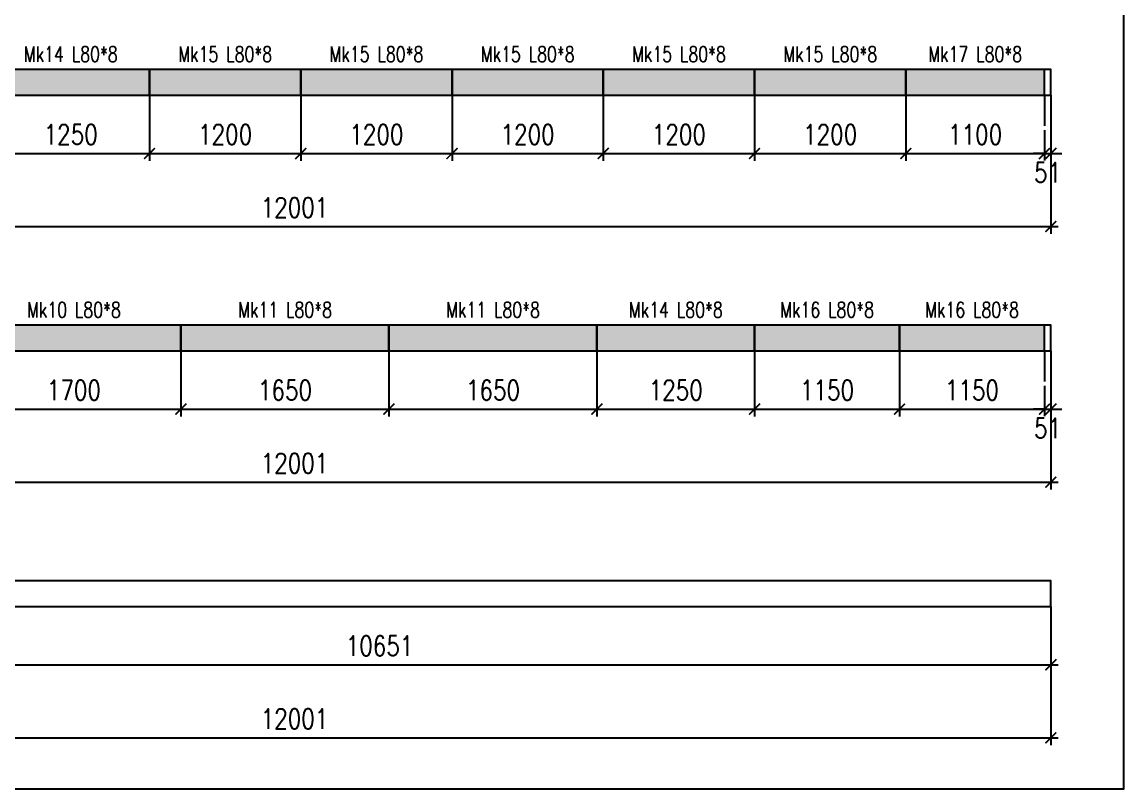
# Model space of a CAD drawing. Header units: millimetres. Extents: x -56 to 421004, y -1 to 91234.
# Drawn here: x 272954 to 281696, y 66279 to 72367 of the extents above; entities that cross this region are included whole.
import ezdxf
from ezdxf.enums import TextEntityAlignment as Align

# ---------------------------------------------------------------- set-up
doc = ezdxf.new("R2010")
doc.units = ezdxf.units.MM
doc.styles.add('EasyCutStyle', font='romans.shx', dxfattribs={"width": 0.8})
doc.styles.add('EasyCutStyleOptimezeBars', font='Romans.shx', dxfattribs={"width": 0.8})
doc.dimstyles.new('EasyCutDimOptimezeBars', dxfattribs={"dimscale": 57.971, "dimtxt": 2.7, "dimasz": 1.5, "dimexe": 1, "dimexo": 0, "dimgap": 1.25, "dimtad": 1, "dimdec": 1, "dimrnd": 0.5, "dimzin": 12, "dimdsep": 46, "dimtxsty": 'EasyCutStyleOptimezeBars', "dimblk": 'ARCHTICK', "dimblk1": 'ARCHTICK', "dimblk2": 'ARCHTICK', "dimcen": 1, "dimdle": 1, "dimclrd": 1, "dimclre": 1, "dimclrt": 3, "dimadec": 3, "dimazin": 0, "dimtfac": 1, "dimtdec": 1, "dimtix": 1, "dimtmove": 0, "dimatfit": 3, "dimfxl": 1, "dimtfill": 1, "dimtolj": 1, "dimtzin": 0, "dimarcsym": 0})

# ---------------------------------------------------------------- blocks, each defined once
blk = doc.blocks.new('_ArchTick')
at = {"color": 0, "linetype": 'ByBlock', "const_width": 0.15}
blk.add_lwpolyline([(-0.5, -0.5), (0.5, 0.5)], dxfattribs=at)
blk = doc.blocks.new('*D1582')
at = {"color": 1, "lineweight": -2}
for p, q in [((272715, 71787.1), (272715, 71265.3)), ((273965, 71787.1), (273965, 71265.3)), ((272657.1, 71323.3), (274023, 71323.3))]:
    blk.add_line(p, q, dxfattribs=at)
at = {"layer": 'Defpoints', "color": 0}
for p in [(272715, 71787.1), (273965, 71787.1), (273965, 71323.3)]:
    blk.add_point(p, dxfattribs=at)
at = {"color": 1, "lineweight": -2, "xscale": 86.9637, "yscale": 86.9637, "zscale": 86.9637, "rotation": 180}
blk.add_blockref('_ArchTick', (272715, 71323.3), dxfattribs=at)
at = {"color": 1, "lineweight": -2, "xscale": 86.9637, "yscale": 86.9637, "zscale": 86.9637}
blk.add_blockref('_ArchTick', (273965, 71323.3), dxfattribs=at)
at = {"color": 3, "insert": (273340, 71474), "char_height": 156.53, "attachment_point": 5, "style": 'EasyCutStyleOptimezeBars', "bg_fill": 3, "box_fill_scale": 1.1, "bg_fill_color": 256, "bg_fill_true_color": 13158600, "bg_fill_transparency": 500100}
blk.add_mtext('\\A1;1250', dxfattribs=at)
blk = doc.blocks.new('*D1583')
at = {"color": 1, "lineweight": -2}
for p, q in [((273965, 71787.1), (273965, 71265.3)), ((275165, 71787.1), (275165, 71265.3)), ((273907.1, 71323.3), (275223, 71323.3))]:
    blk.add_line(p, q, dxfattribs=at)
at = {"layer": 'Defpoints', "color": 0}
for p in [(273965, 71787.1), (275165, 71787.1), (275165, 71323.3)]:
    blk.add_point(p, dxfattribs=at)
at = {"color": 1, "lineweight": -2, "xscale": 86.9637, "yscale": 86.9637, "zscale": 86.9637, "rotation": 180}
blk.add_blockref('_ArchTick', (273965, 71323.3), dxfattribs=at)
at = {"color": 1, "lineweight": -2, "xscale": 86.9637, "yscale": 86.9637, "zscale": 86.9637}
blk.add_blockref('_ArchTick', (275165, 71323.3), dxfattribs=at)
at = {"color": 3, "insert": (274565, 71474), "char_height": 156.53, "attachment_point": 5, "style": 'EasyCutStyleOptimezeBars', "bg_fill": 3, "box_fill_scale": 1.1, "bg_fill_color": 256, "bg_fill_true_color": 13158600, "bg_fill_transparency": 13806696}
blk.add_mtext('\\A1;1200', dxfattribs=at)
blk = doc.blocks.new('*D1584')
at = {"color": 1, "lineweight": -2}
for p, q in [((275165, 71787.1), (275165, 71265.3)), ((276365, 71787.1), (276365, 71265.3)), ((275107.1, 71323.3), (276423, 71323.3))]:
    blk.add_line(p, q, dxfattribs=at)
at = {"layer": 'Defpoints', "color": 0}
for p in [(275165, 71787.1), (276365, 71787.1), (276365, 71323.3)]:
    blk.add_point(p, dxfattribs=at)
at = {"color": 1, "lineweight": -2, "xscale": 86.9637, "yscale": 86.9637, "zscale": 86.9637, "rotation": 180}
blk.add_blockref('_ArchTick', (275165, 71323.3), dxfattribs=at)
at = {"color": 1, "lineweight": -2, "xscale": 86.9637, "yscale": 86.9637, "zscale": 86.9637}
blk.add_blockref('_ArchTick', (276365, 71323.3), dxfattribs=at)
at = {"color": 3, "insert": (275765, 71474), "char_height": 156.53, "attachment_point": 5, "style": 'EasyCutStyleOptimezeBars', "bg_fill": 3, "box_fill_scale": 1.1, "bg_fill_color": 256, "bg_fill_true_color": 13158600, "bg_fill_transparency": 5181968}
blk.add_mtext('\\A1;1200', dxfattribs=at)
blk = doc.blocks.new('*D1585')
at = {"color": 1, "lineweight": -2}
for p, q in [((276365, 71787.1), (276365, 71265.3)), ((277565, 71787.1), (277565, 71265.3)), ((276307.1, 71323.3), (277623, 71323.3))]:
    blk.add_line(p, q, dxfattribs=at)
at = {"layer": 'Defpoints', "color": 0}
for p in [(276365, 71787.1), (277565, 71787.1), (277565, 71323.3)]:
    blk.add_point(p, dxfattribs=at)
at = {"color": 1, "lineweight": -2, "xscale": 86.9637, "yscale": 86.9637, "zscale": 86.9637, "rotation": 180}
blk.add_blockref('_ArchTick', (276365, 71323.3), dxfattribs=at)
at = {"color": 1, "lineweight": -2, "xscale": 86.9637, "yscale": 86.9637, "zscale": 86.9637}
blk.add_blockref('_ArchTick', (277565, 71323.3), dxfattribs=at)
at = {"color": 3, "insert": (276965, 71474), "char_height": 156.53, "attachment_point": 5, "style": 'EasyCutStyleOptimezeBars', "bg_fill": 3, "box_fill_scale": 1.1, "bg_fill_color": 256, "bg_fill_true_color": 13158600, "bg_fill_transparency": 5190496}
blk.add_mtext('\\A1;1200', dxfattribs=at)
blk = doc.blocks.new('*D1586')
at = {"color": 1, "lineweight": -2}
for p, q in [((277565, 71787.1), (277565, 71265.3)), ((278765, 71787.1), (278765, 71265.3)), ((277507.1, 71323.3), (278823, 71323.3))]:
    blk.add_line(p, q, dxfattribs=at)
at = {"layer": 'Defpoints', "color": 0}
for p in [(277565, 71787.1), (278765, 71787.1), (278765, 71323.3)]:
    blk.add_point(p, dxfattribs=at)
at = {"color": 1, "lineweight": -2, "xscale": 86.9637, "yscale": 86.9637, "zscale": 86.9637, "rotation": 180}
blk.add_blockref('_ArchTick', (277565, 71323.3), dxfattribs=at)
at = {"color": 1, "lineweight": -2, "xscale": 86.9637, "yscale": 86.9637, "zscale": 86.9637}
blk.add_blockref('_ArchTick', (278765, 71323.3), dxfattribs=at)
at = {"color": 3, "insert": (278165, 71474), "char_height": 156.53, "attachment_point": 5, "style": 'EasyCutStyleOptimezeBars', "bg_fill": 3, "box_fill_scale": 1.1, "bg_fill_color": 256, "bg_fill_true_color": 13158600, "bg_fill_transparency": 5199024}
blk.add_mtext('\\A1;1200', dxfattribs=at)
blk = doc.blocks.new('*D1587')
at = {"color": 1, "lineweight": -2}
for p, q in [((278765, 71787.1), (278765, 71265.3)), ((279965, 71787.1), (279965, 71265.3)), ((278707.1, 71323.3), (280023, 71323.3))]:
    blk.add_line(p, q, dxfattribs=at)
at = {"layer": 'Defpoints', "color": 0}
for p in [(278765, 71787.1), (279965, 71787.1), (279965, 71323.3)]:
    blk.add_point(p, dxfattribs=at)
at = {"color": 1, "lineweight": -2, "xscale": 86.9637, "yscale": 86.9637, "zscale": 86.9637, "rotation": 180}
blk.add_blockref('_ArchTick', (278765, 71323.3), dxfattribs=at)
at = {"color": 1, "lineweight": -2, "xscale": 86.9637, "yscale": 86.9637, "zscale": 86.9637}
blk.add_blockref('_ArchTick', (279965, 71323.3), dxfattribs=at)
at = {"color": 3, "insert": (279365, 71474), "char_height": 156.53, "attachment_point": 5, "style": 'EasyCutStyleOptimezeBars', "bg_fill": 3, "box_fill_scale": 1.1, "bg_fill_color": 256, "bg_fill_true_color": 13158600, "bg_fill_transparency": 13848840}
blk.add_mtext('\\A1;1200', dxfattribs=at)
blk = doc.blocks.new('*D1588')
at = {"color": 1, "lineweight": -2}
for p, q in [((279965, 71787.1), (279965, 71265.3)), ((281065, 71787.1), (281065, 71265.3)), ((279907.1, 71323.3), (281123, 71323.3))]:
    blk.add_line(p, q, dxfattribs=at)
at = {"layer": 'Defpoints', "color": 0}
for p in [(279965, 71787.1), (281065, 71787.1), (281065, 71323.3)]:
    blk.add_point(p, dxfattribs=at)
at = {"color": 1, "lineweight": -2, "xscale": 86.9637, "yscale": 86.9637, "zscale": 86.9637, "rotation": 180}
blk.add_blockref('_ArchTick', (279965, 71323.3), dxfattribs=at)
at = {"color": 1, "lineweight": -2, "xscale": 86.9637, "yscale": 86.9637, "zscale": 86.9637}
blk.add_blockref('_ArchTick', (281065, 71323.3), dxfattribs=at)
at = {"color": 3, "insert": (280515, 71474), "char_height": 156.53, "attachment_point": 5, "style": 'EasyCutStyleOptimezeBars', "bg_fill": 3, "box_fill_scale": 1.1, "bg_fill_color": 256, "bg_fill_true_color": 13158600, "bg_fill_transparency": 5214816}
blk.add_mtext('\\A1;1100', dxfattribs=at)
blk = doc.blocks.new('*D1589')
at = {"color": 1, "lineweight": -2}
for p, q in [((281065, 71787.1), (281065, 71265.3)), ((281116, 71787.1), (281116, 71265.3)), ((281065, 71323.3), (280978.1, 71323.3)), ((281065, 71323.3), (281116, 71323.3)), ((281116, 71323.3), (281203, 71323.3))]:
    blk.add_line(p, q, dxfattribs=at)
at = {"layer": 'Defpoints', "color": 0}
for p in [(281065, 71787.1), (281116, 71787.1), (281116, 71323.3)]:
    blk.add_point(p, dxfattribs=at)
at = {"color": 1, "lineweight": -2, "xscale": 86.9637, "yscale": 86.9637, "zscale": 86.9637}
blk.add_blockref('_ArchTick', (281065, 71323.3), dxfattribs=at)
at = {"color": 1, "lineweight": -2, "xscale": 86.9637, "yscale": 86.9637, "zscale": 86.9637, "rotation": 180}
blk.add_blockref('_ArchTick', (281116, 71323.3), dxfattribs=at)
at = {"color": 3, "char_height": 156.53, "attachment_point": 5, "style": 'EasyCutStyleOptimezeBars', "bg_fill": 3, "box_fill_scale": 1.1, "bg_fill_color": 256, "bg_fill_true_color": 13158600}
for s, insert, bg_fill_transparency in [('\\A1;', (281090.5, 71526.2), 5223472), ('\\A1;51', (281090.5, 71172.5), 0)]:
    blk.add_mtext(s, dxfattribs=dict(at, insert=insert, bg_fill_transparency=bg_fill_transparency))
blk = doc.blocks.new('*D1590')
at = {"color": 1, "lineweight": -2}
for p, q in [((269115, 71787.1), (269115, 70685.5)), ((281116, 71787.1), (281116, 70685.5)), ((269057.1, 70743.5), (281174, 70743.5))]:
    blk.add_line(p, q, dxfattribs=at)
at = {"layer": 'Defpoints', "color": 0}
for p in [(269115, 71787.1), (281116, 71787.1), (281116, 70743.5)]:
    blk.add_point(p, dxfattribs=at)
at = {"color": 1, "lineweight": -2, "xscale": 86.9637, "yscale": 86.9637, "zscale": 86.9637, "rotation": 180}
blk.add_blockref('_ArchTick', (269115, 70743.5), dxfattribs=at)
at = {"color": 1, "lineweight": -2, "xscale": 86.9637, "yscale": 86.9637, "zscale": 86.9637}
blk.add_blockref('_ArchTick', (281116, 70743.5), dxfattribs=at)
at = {"color": 3, "insert": (275115.5, 70894.2), "char_height": 156.53, "attachment_point": 5, "style": 'EasyCutStyleOptimezeBars', "bg_fill": 3, "box_fill_scale": 1.1, "bg_fill_color": 256, "bg_fill_true_color": 13158600, "bg_fill_transparency": 4837208}
blk.add_mtext('\\A1;12001', dxfattribs=at)
blk = doc.blocks.new('*D1593')
at = {"color": 1, "lineweight": -2}
for p, q in [((272515, 69757.9), (272515, 69236.1)), ((274215, 69757.9), (274215, 69236.1)), ((272457.1, 69294.1), (274273, 69294.1))]:
    blk.add_line(p, q, dxfattribs=at)
at = {"layer": 'Defpoints', "color": 0}
for p in [(272515, 69757.9), (274215, 69757.9), (274215, 69294.1)]:
    blk.add_point(p, dxfattribs=at)
at = {"color": 1, "lineweight": -2, "xscale": 86.9637, "yscale": 86.9637, "zscale": 86.9637, "rotation": 180}
blk.add_blockref('_ArchTick', (272515, 69294.1), dxfattribs=at)
at = {"color": 1, "lineweight": -2, "xscale": 86.9637, "yscale": 86.9637, "zscale": 86.9637}
blk.add_blockref('_ArchTick', (274215, 69294.1), dxfattribs=at)
at = {"color": 3, "insert": (273365, 69444.8), "char_height": 156.53, "attachment_point": 5, "style": 'EasyCutStyleOptimezeBars', "bg_fill": 3, "box_fill_scale": 1.1, "bg_fill_color": 256, "bg_fill_true_color": 13158600, "bg_fill_transparency": 14050456}
blk.add_mtext('\\A1;1700', dxfattribs=at)
blk = doc.blocks.new('*D1594')
at = {"color": 1, "lineweight": -2}
for p, q in [((274215, 69757.9), (274215, 69236.1)), ((275865, 69757.9), (275865, 69236.1)), ((274157.1, 69294.1), (275923, 69294.1))]:
    blk.add_line(p, q, dxfattribs=at)
at = {"layer": 'Defpoints', "color": 0}
for p in [(274215, 69757.9), (275865, 69757.9), (275865, 69294.1)]:
    blk.add_point(p, dxfattribs=at)
at = {"color": 1, "lineweight": -2, "xscale": 86.9637, "yscale": 86.9637, "zscale": 86.9637, "rotation": 180}
blk.add_blockref('_ArchTick', (274215, 69294.1), dxfattribs=at)
at = {"color": 1, "lineweight": -2, "xscale": 86.9637, "yscale": 86.9637, "zscale": 86.9637}
blk.add_blockref('_ArchTick', (275865, 69294.1), dxfattribs=at)
at = {"color": 3, "insert": (275040, 69444.8), "char_height": 156.53, "attachment_point": 5, "style": 'EasyCutStyleOptimezeBars', "bg_fill": 3, "box_fill_scale": 1.1, "bg_fill_color": 256, "bg_fill_true_color": 13158600, "bg_fill_transparency": 11080224}
blk.add_mtext('\\A1;1650', dxfattribs=at)
blk = doc.blocks.new('*D1595')
at = {"color": 1, "lineweight": -2}
for p, q in [((275865, 69757.9), (275865, 69236.1)), ((277515, 69757.9), (277515, 69236.1)), ((275807.1, 69294.1), (277573, 69294.1))]:
    blk.add_line(p, q, dxfattribs=at)
at = {"layer": 'Defpoints', "color": 0}
for p in [(275865, 69757.9), (277515, 69757.9), (277515, 69294.1)]:
    blk.add_point(p, dxfattribs=at)
at = {"color": 1, "lineweight": -2, "xscale": 86.9637, "yscale": 86.9637, "zscale": 86.9637, "rotation": 180}
blk.add_blockref('_ArchTick', (275865, 69294.1), dxfattribs=at)
at = {"color": 1, "lineweight": -2, "xscale": 86.9637, "yscale": 86.9637, "zscale": 86.9637}
blk.add_blockref('_ArchTick', (277515, 69294.1), dxfattribs=at)
at = {"color": 3, "insert": (276690, 69444.8), "char_height": 156.53, "attachment_point": 5, "style": 'EasyCutStyleOptimezeBars', "bg_fill": 3, "box_fill_scale": 1.1, "bg_fill_color": 256, "bg_fill_true_color": 13158600, "bg_fill_transparency": 11088188}
blk.add_mtext('\\A1;1650', dxfattribs=at)
blk = doc.blocks.new('*D1596')
at = {"color": 1, "lineweight": -2}
for p, q in [((277515, 69757.9), (277515, 69236.1)), ((278765, 69757.9), (278765, 69236.1)), ((277457.1, 69294.1), (278823, 69294.1))]:
    blk.add_line(p, q, dxfattribs=at)
at = {"layer": 'Defpoints', "color": 0}
for p in [(277515, 69757.9), (278765, 69757.9), (278765, 69294.1)]:
    blk.add_point(p, dxfattribs=at)
at = {"color": 1, "lineweight": -2, "xscale": 86.9637, "yscale": 86.9637, "zscale": 86.9637, "rotation": 180}
blk.add_blockref('_ArchTick', (277515, 69294.1), dxfattribs=at)
at = {"color": 1, "lineweight": -2, "xscale": 86.9637, "yscale": 86.9637, "zscale": 86.9637}
blk.add_blockref('_ArchTick', (278765, 69294.1), dxfattribs=at)
at = {"color": 3, "insert": (278140, 69444.8), "char_height": 156.53, "attachment_point": 5, "style": 'EasyCutStyleOptimezeBars', "bg_fill": 3, "box_fill_scale": 1.1, "bg_fill_color": 256, "bg_fill_true_color": 13158600, "bg_fill_transparency": 4837208}
blk.add_mtext('\\A1;1250', dxfattribs=at)
blk = doc.blocks.new('*D1597')
at = {"color": 1, "lineweight": -2}
for p, q in [((278765, 69757.9), (278765, 69236.1)), ((279915, 69757.9), (279915, 69236.1)), ((278707.1, 69294.1), (279973, 69294.1))]:
    blk.add_line(p, q, dxfattribs=at)
at = {"layer": 'Defpoints', "color": 0}
for p in [(278765, 69757.9), (279915, 69757.9), (279915, 69294.1)]:
    blk.add_point(p, dxfattribs=at)
at = {"color": 1, "lineweight": -2, "xscale": 86.9637, "yscale": 86.9637, "zscale": 86.9637, "rotation": 180}
blk.add_blockref('_ArchTick', (278765, 69294.1), dxfattribs=at)
at = {"color": 1, "lineweight": -2, "xscale": 86.9637, "yscale": 86.9637, "zscale": 86.9637}
blk.add_blockref('_ArchTick', (279915, 69294.1), dxfattribs=at)
at = {"color": 3, "insert": (279340, 69444.8), "char_height": 156.53, "attachment_point": 5, "style": 'EasyCutStyleOptimezeBars', "bg_fill": 3, "box_fill_scale": 1.1, "bg_fill_color": 256, "bg_fill_true_color": 13158600, "bg_fill_transparency": 14051480}
blk.add_mtext('\\A1;1150', dxfattribs=at)
blk = doc.blocks.new('*D1598')
at = {"color": 1, "lineweight": -2}
for p, q in [((279915, 69757.9), (279915, 69236.1)), ((281065, 69757.9), (281065, 69236.1)), ((279857.1, 69294.1), (281123, 69294.1))]:
    blk.add_line(p, q, dxfattribs=at)
at = {"layer": 'Defpoints', "color": 0}
for p in [(279915, 69757.9), (281065, 69757.9), (281065, 69294.1)]:
    blk.add_point(p, dxfattribs=at)
at = {"color": 1, "lineweight": -2, "xscale": 86.9637, "yscale": 86.9637, "zscale": 86.9637, "rotation": 180}
blk.add_blockref('_ArchTick', (279915, 69294.1), dxfattribs=at)
at = {"color": 1, "lineweight": -2, "xscale": 86.9637, "yscale": 86.9637, "zscale": 86.9637}
blk.add_blockref('_ArchTick', (281065, 69294.1), dxfattribs=at)
at = {"color": 3, "insert": (280490, 69444.8), "char_height": 156.53, "attachment_point": 5, "style": 'EasyCutStyleOptimezeBars', "bg_fill": 3, "box_fill_scale": 1.1, "bg_fill_color": 256, "bg_fill_true_color": 13158600, "bg_fill_transparency": 11113136}
blk.add_mtext('\\A1;1150', dxfattribs=at)
blk = doc.blocks.new('*D1599')
at = {"color": 1, "lineweight": -2}
for p, q in [((281065, 69757.9), (281065, 69236.1)), ((281116, 69757.9), (281116, 69236.1)), ((281065, 69294.1), (280978.1, 69294.1)), ((281065, 69294.1), (281116, 69294.1)), ((281116, 69294.1), (281203, 69294.1))]:
    blk.add_line(p, q, dxfattribs=at)
at = {"layer": 'Defpoints', "color": 0}
for p in [(281065, 69757.9), (281116, 69757.9), (281116, 69294.1)]:
    blk.add_point(p, dxfattribs=at)
at = {"color": 1, "lineweight": -2, "xscale": 86.9637, "yscale": 86.9637, "zscale": 86.9637}
blk.add_blockref('_ArchTick', (281065, 69294.1), dxfattribs=at)
at = {"color": 1, "lineweight": -2, "xscale": 86.9637, "yscale": 86.9637, "zscale": 86.9637, "rotation": 180}
blk.add_blockref('_ArchTick', (281116, 69294.1), dxfattribs=at)
at = {"color": 3, "char_height": 156.53, "attachment_point": 5, "style": 'EasyCutStyleOptimezeBars', "bg_fill": 3, "box_fill_scale": 1.1, "bg_fill_color": 256, "bg_fill_true_color": 13158600}
for s, insert, bg_fill_transparency in [('\\A1;', (281090.5, 69497), 4837207), ('\\A1;51', (281090.5, 69143.4), 0)]:
    blk.add_mtext(s, dxfattribs=dict(at, insert=insert, bg_fill_transparency=bg_fill_transparency))
blk = doc.blocks.new('*D1600')
at = {"color": 1, "lineweight": -2}
for p, q in [((269115, 69757.9), (269115, 68656.4)), ((281116, 69757.9), (281116, 68656.4)), ((269057.1, 68714.4), (281174, 68714.4))]:
    blk.add_line(p, q, dxfattribs=at)
at = {"layer": 'Defpoints', "color": 0}
for p in [(269115, 69757.9), (281116, 69757.9), (281116, 68714.4)]:
    blk.add_point(p, dxfattribs=at)
at = {"color": 1, "lineweight": -2, "xscale": 86.9637, "yscale": 86.9637, "zscale": 86.9637, "rotation": 180}
blk.add_blockref('_ArchTick', (269115, 68714.4), dxfattribs=at)
at = {"color": 1, "lineweight": -2, "xscale": 86.9637, "yscale": 86.9637, "zscale": 86.9637}
blk.add_blockref('_ArchTick', (281116, 68714.4), dxfattribs=at)
at = {"color": 3, "insert": (275115.5, 68865.1), "char_height": 156.53, "attachment_point": 5, "style": 'EasyCutStyleOptimezeBars', "bg_fill": 3, "box_fill_scale": 1.1, "bg_fill_color": 256, "bg_fill_true_color": 13158600, "bg_fill_transparency": 11162588}
blk.add_mtext('\\A1;12001', dxfattribs=at)
blk = doc.blocks.new('*D1602')
at = {"color": 1, "lineweight": -2}
for p, q in [((270465, 67728.8), (270465, 67207)), ((281116, 67728.8), (281116, 67207)), ((270407.1, 67265), (281174, 67265))]:
    blk.add_line(p, q, dxfattribs=at)
at = {"layer": 'Defpoints', "color": 0}
for p in [(270465, 67728.8), (281116, 67728.8), (281116, 67265)]:
    blk.add_point(p, dxfattribs=at)
at = {"color": 1, "lineweight": -2, "xscale": 86.9637, "yscale": 86.9637, "zscale": 86.9637, "rotation": 180}
blk.add_blockref('_ArchTick', (270465, 67265), dxfattribs=at)
at = {"color": 1, "lineweight": -2, "xscale": 86.9637, "yscale": 86.9637, "zscale": 86.9637}
blk.add_blockref('_ArchTick', (281116, 67265), dxfattribs=at)
at = {"color": 3, "insert": (275790.5, 67415.7), "char_height": 156.53, "attachment_point": 5, "style": 'EasyCutStyleOptimezeBars', "bg_fill": 3, "box_fill_scale": 1.1, "bg_fill_color": 256, "bg_fill_true_color": 13158600, "bg_fill_transparency": 11251856}
blk.add_mtext('\\A1;10651', dxfattribs=at)
blk = doc.blocks.new('*D1603')
at = {"color": 1, "lineweight": -2}
for p, q in [((269115, 67728.8), (269115, 66627.2)), ((281116, 67728.8), (281116, 66627.2)), ((269057.1, 66685.2), (281174, 66685.2))]:
    blk.add_line(p, q, dxfattribs=at)
at = {"layer": 'Defpoints', "color": 0}
for p in [(269115, 67728.8), (281116, 67728.8), (281116, 66685.2)]:
    blk.add_point(p, dxfattribs=at)
at = {"color": 1, "lineweight": -2, "xscale": 86.9637, "yscale": 86.9637, "zscale": 86.9637, "rotation": 180}
blk.add_blockref('_ArchTick', (269115, 66685.2), dxfattribs=at)
at = {"color": 1, "lineweight": -2, "xscale": 86.9637, "yscale": 86.9637, "zscale": 86.9637}
blk.add_blockref('_ArchTick', (281116, 66685.2), dxfattribs=at)
at = {"color": 3, "insert": (275115.5, 66835.9), "char_height": 156.53, "attachment_point": 5, "style": 'EasyCutStyleOptimezeBars', "bg_fill": 3, "box_fill_scale": 1.1, "bg_fill_color": 256, "bg_fill_true_color": 13158600, "bg_fill_transparency": 4837208}
blk.add_mtext('\\A1;12001', dxfattribs=at)

msp = doc.modelspace()

# ---------------------------------------------------------------- linework, layer by layer
at = {"color": 5}
msp.add_lwpolyline([(264476.98, 66279.37), (281695.79, 66279.37), (281695.79, 78454.29), (264476.98, 78454.29)], close=True, dxfattribs=at)
at = {"color": 231, "true_color": 0xfd58be}
for points in [[(269115.04, 71787.07), (281116.04, 71787.07), (281116.04, 71989.99), (269115.04, 71989.99)], [(269115.04, 69757.92), (281116.04, 69757.92), (281116.04, 69960.83), (269115.04, 69960.83)], [(269115.04, 67728.77), (281116.04, 67728.77), (281116.04, 67931.68), (269115.04, 67931.68)]]:
    msp.add_lwpolyline(points, close=True, dxfattribs=at)
at = {"color": 7}
for points in [[(272715.04, 71787.07), (273965.04, 71787.07), (273965.04, 71989.99), (272715.04, 71989.99)], [(273965.04, 71787.07), (275165.04, 71787.07), (275165.04, 71989.99), (273965.04, 71989.99)], [(275165.04, 71787.07), (276365.04, 71787.07), (276365.04, 71989.99), (275165.04, 71989.99)], [(276365.04, 71787.07), (277565.04, 71787.07), (277565.04, 71989.99), (276365.04, 71989.99)], [(277565.04, 71787.07), (278765.04, 71787.07), (278765.04, 71989.99), (277565.04, 71989.99)], [(278765.04, 71787.07), (279965.04, 71787.07), (279965.04, 71989.99), (278765.04, 71989.99)], [(279965.04, 71787.07), (281065.04, 71787.07), (281065.04, 71989.99), (279965.04, 71989.99)], [(272515.04, 69757.92), (274215.04, 69757.92), (274215.04, 69960.83), (272515.04, 69960.83)], [(274215.04, 69757.92), (275865.04, 69757.92), (275865.04, 69960.83), (274215.04, 69960.83)], [(275865.04, 69757.92), (277515.04, 69757.92), (277515.04, 69960.83), (275865.04, 69960.83)], [(277515.04, 69757.92), (278765.04, 69757.92), (278765.04, 69960.83), (277515.04, 69960.83)], [(278765.04, 69757.92), (279915.04, 69757.92), (279915.04, 69960.83), (278765.04, 69960.83)], [(279915.04, 69757.92), (281065.04, 69757.92), (281065.04, 69960.83), (279915.04, 69960.83)]]:
    msp.add_lwpolyline(points, close=True, dxfattribs=at)
at = {"color": 34, "true_color": 0x955e17}
for points in [[(272715.04, 71787.07), (273965.04, 71787.07), (272715.04, 71989.99), (273965.04, 71989.99)], [(277515.04, 69757.92), (278765.04, 69757.92), (277515.04, 69960.83), (278765.04, 69960.83)]]:
    msp.add_solid(points, dxfattribs=at)
at = {"color": 34, "true_color": 0x945b17}
for points in [[(273965.04, 71787.07), (275165.04, 71787.07), (273965.04, 71989.99), (275165.04, 71989.99)], [(275165.04, 71787.07), (276365.04, 71787.07), (275165.04, 71989.99), (276365.04, 71989.99)], [(276365.04, 71787.07), (277565.04, 71787.07), (276365.04, 71989.99), (277565.04, 71989.99)], [(277565.04, 71787.07), (278765.04, 71787.07), (277565.04, 71989.99), (278765.04, 71989.99)], [(278765.04, 71787.07), (279965.04, 71787.07), (278765.04, 71989.99), (279965.04, 71989.99)]]:
    msp.add_solid(points, dxfattribs=at)
at = {"color": 34, "true_color": 0x935417}
msp.add_solid([(279965.04, 71787.07), (281065.04, 71787.07), (279965.04, 71989.99), (281065.04, 71989.99)], dxfattribs=at)
at = {"color": 44, "true_color": 0x9c7d17}
msp.add_solid([(272515.04, 69757.92), (274215.04, 69757.92), (272515.04, 69960.83), (274215.04, 69960.83)], dxfattribs=at)
at = {"color": 44, "true_color": 0x9b7917}
for points in [[(274215.04, 69757.92), (275865.04, 69757.92), (274215.04, 69960.83), (275865.04, 69960.83)], [(275865.04, 69757.92), (277515.04, 69757.92), (275865.04, 69960.83), (277515.04, 69960.83)]]:
    msp.add_solid(points, dxfattribs=at)
at = {"color": 34, "true_color": 0x945717}
for points in [[(278765.04, 69757.92), (279915.04, 69757.92), (278765.04, 69960.83), (279915.04, 69960.83)], [(279915.04, 69757.92), (281065.04, 69757.92), (279915.04, 69960.83), (281065.04, 69960.83)]]:
    msp.add_solid(points, dxfattribs=at)

# ---------------------------------------------------------------- texts
at = {"style": 'EasyCutStyle', "width": 0.75}
for s, p in [('Mk14 L80*8', (273341.04, 72050.86)), ('Mk15 L80*8', (274566.04, 72050.86)), ('Mk15 L80*8', (275766.04, 72050.86)), ('Mk15 L80*8', (276966.04, 72050.86)), ('Mk15 L80*8', (278166.04, 72050.86)), ('Mk15 L80*8', (279366.04, 72050.86)), ('Mk17 L80*8', (280516.04, 72050.86)), ('Mk10 L80*8', (273366.04, 70021.71)), ('Mk11 L80*8', (275041.04, 70021.71)), ('Mk11 L80*8', (276691.04, 70021.71)), ('Mk14 L80*8', (278141.04, 70021.71)), ('Mk16 L80*8', (279341.04, 70021.71)), ('Mk16 L80*8', (280491.04, 70021.71))]:
    msp.add_text(s, height=121.749, dxfattribs=at).set_placement(p, align=Align.CENTER)

# ---------------------------------------------------------------- next in the draw order: dimensions: what is measured, and where the dimension line sits
for base, p1, p2, picture, middle in [((273965.04, 71323.26), (272715.04, 71787.07), (273965.04, 71787.07), '*D1582', (273340.04, 71474)), ((274215.04, 69294.11), (272515.04, 69757.92), (274215.04, 69757.92), '*D1593', (273365.04, 69444.85)), ((281116.04, 67264.96), (270465.04, 67728.77), (281116.04, 67728.77), '*D1602', (275790.54, 67415.7))]:
    dim = msp.add_linear_dim(base=base, p1=p1, p2=p2, dimstyle='EasyCutDimOptimezeBars', override={"dimscale": 57.9758, "dimtad": 1})
    dim.commit()
    dim.dimension.update_dxf_attribs({"geometry": picture, "text_midpoint": middle})

# ---------------------------------------------------------------- next in the draw order: dimensions: what is measured, and where the dimension line sits
for base, p1, p2, picture, middle in [((275165.04, 71323.26), (273965.04, 71787.07), (275165.04, 71787.07), '*D1583', (274565.04, 71474)), ((275865.04, 69294.11), (274215.04, 69757.92), (275865.04, 69757.92), '*D1594', (275040.04, 69444.85)), ((281116.04, 66685.2), (269115.04, 67728.77), (281116.04, 67728.77), '*D1603', (275115.54, 66835.94))]:
    dim = msp.add_linear_dim(base=base, p1=p1, p2=p2, dimstyle='EasyCutDimOptimezeBars', override={"dimscale": 57.9758, "dimtad": 1})
    dim.commit()
    dim.dimension.update_dxf_attribs({"geometry": picture, "text_midpoint": middle})

# ---------------------------------------------------------------- next in the draw order: dimensions: what is measured, and where the dimension line sits
for base, p1, p2, picture, middle in [((276365.04, 71323.26), (275165.04, 71787.07), (276365.04, 71787.07), '*D1584', (275765.04, 71474)), ((277515.04, 69294.11), (275865.04, 69757.92), (277515.04, 69757.92), '*D1595', (276690.04, 69444.85))]:
    dim = msp.add_linear_dim(base=base, p1=p1, p2=p2, dimstyle='EasyCutDimOptimezeBars', override={"dimscale": 57.9758, "dimtad": 1})
    dim.commit()
    dim.dimension.update_dxf_attribs({"geometry": picture, "text_midpoint": middle})

# ---------------------------------------------------------------- next in the draw order: dimensions: what is measured, and where the dimension line sits
for base, p1, p2, picture, middle in [((277565.04, 71323.26), (276365.04, 71787.07), (277565.04, 71787.07), '*D1585', (276965.04, 71474)), ((278765.04, 69294.11), (277515.04, 69757.92), (278765.04, 69757.92), '*D1596', (278140.04, 69444.85))]:
    dim = msp.add_linear_dim(base=base, p1=p1, p2=p2, dimstyle='EasyCutDimOptimezeBars', override={"dimscale": 57.9758, "dimtad": 1})
    dim.commit()
    dim.dimension.update_dxf_attribs({"geometry": picture, "text_midpoint": middle})

# ---------------------------------------------------------------- next in the draw order: dimensions: what is measured, and where the dimension line sits
for base, p1, p2, picture, middle in [((278765.04, 71323.26), (277565.04, 71787.07), (278765.04, 71787.07), '*D1586', (278165.04, 71474)), ((279915.04, 69294.11), (278765.04, 69757.92), (279915.04, 69757.92), '*D1597', (279340.04, 69444.85))]:
    dim = msp.add_linear_dim(base=base, p1=p1, p2=p2, dimstyle='EasyCutDimOptimezeBars', override={"dimscale": 57.9758, "dimtad": 1})
    dim.commit()
    dim.dimension.update_dxf_attribs({"geometry": picture, "text_midpoint": middle})

# ---------------------------------------------------------------- next in the draw order: dimensions: what is measured, and where the dimension line sits
for base, p1, p2, picture, middle in [((279965.04, 71323.26), (278765.04, 71787.07), (279965.04, 71787.07), '*D1587', (279365.04, 71474)), ((281065.04, 69294.11), (279915.04, 69757.92), (281065.04, 69757.92), '*D1598', (280490.04, 69444.85))]:
    dim = msp.add_linear_dim(base=base, p1=p1, p2=p2, dimstyle='EasyCutDimOptimezeBars', override={"dimscale": 57.9758, "dimtad": 1})
    dim.commit()
    dim.dimension.update_dxf_attribs({"geometry": picture, "text_midpoint": middle})

# ---------------------------------------------------------------- next in the draw order: dimensions: what is measured, and where the dimension line sits
dim = msp.add_linear_dim(base=(281065.04, 71323.26), p1=(279965.04, 71787.07), p2=(281065.04, 71787.07), dimstyle='EasyCutDimOptimezeBars', override={"dimscale": 57.9758, "dimtad": 1})
dim.commit()
dim.dimension.update_dxf_attribs({"geometry": '*D1588', "text_midpoint": (280515.04, 71474)})
dim = msp.add_linear_dim(base=(281116.04, 69294.11), p1=(281065.04, 69757.92), p2=(281116.04, 69757.92), text='\\X<>', dimstyle='EasyCutDimOptimezeBars', override={"dimscale": 57.9758})
dim.commit()
dim.dimension.update_dxf_attribs({"geometry": '*D1599', "text_midpoint": (281090.54, 69294.11)})

# ---------------------------------------------------------------- next in the draw order: dimensions: what is measured, and where the dimension line sits
dim = msp.add_linear_dim(base=(281116.04, 71323.26), p1=(281065.04, 71787.07), p2=(281116.04, 71787.07), text='\\X<>', dimstyle='EasyCutDimOptimezeBars', override={"dimscale": 57.9758})
dim.commit()
dim.dimension.update_dxf_attribs({"geometry": '*D1589', "text_midpoint": (281090.54, 71323.26)})
dim = msp.add_linear_dim(base=(281116.04, 68714.35), p1=(269115.04, 69757.92), p2=(281116.04, 69757.92), dimstyle='EasyCutDimOptimezeBars', override={"dimscale": 57.9758, "dimtad": 1})
dim.commit()
dim.dimension.update_dxf_attribs({"geometry": '*D1600', "text_midpoint": (275115.54, 68865.09)})

# ---------------------------------------------------------------- next in the draw order: dimensions: what is measured, and where the dimension line sits
dim = msp.add_linear_dim(base=(281116.04, 70743.51), p1=(269115.04, 71787.07), p2=(281116.04, 71787.07), dimstyle='EasyCutDimOptimezeBars', override={"dimscale": 57.9758, "dimtad": 1})
dim.commit()
dim.dimension.update_dxf_attribs({"geometry": '*D1590', "text_midpoint": (275115.54, 70894.24)})

doc.saveas('drawing.dxf')
